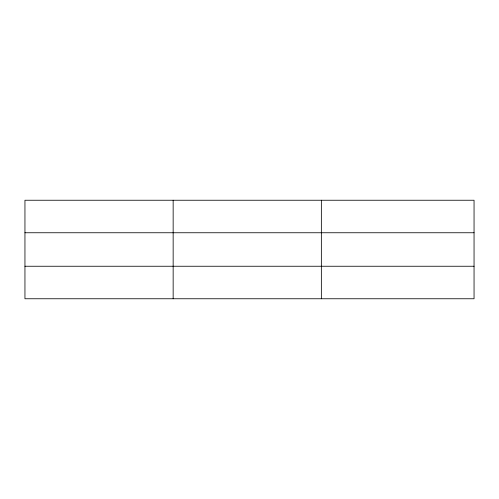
<?xml version="1.0" encoding="UTF-8"?>
<svg xmlns="http://www.w3.org/2000/svg" width="499" height="499" viewBox="0 0 499 499"><rect width="100%" height="100%" fill="white"/><g stroke="black" fill="none" stroke-linecap="round" stroke-linejoin="round"><path stroke-width="0.75" d="M173.153 298.758L173.153 200.242M321.356 298.758L321.356 200.242M474.05 232.752L474.05 200.242L24.95 200.242L24.95 298.758L474.05 298.758L474.05 232.752L24.95 232.752M24.95 266.248L474.05 266.248"/></g></svg>
